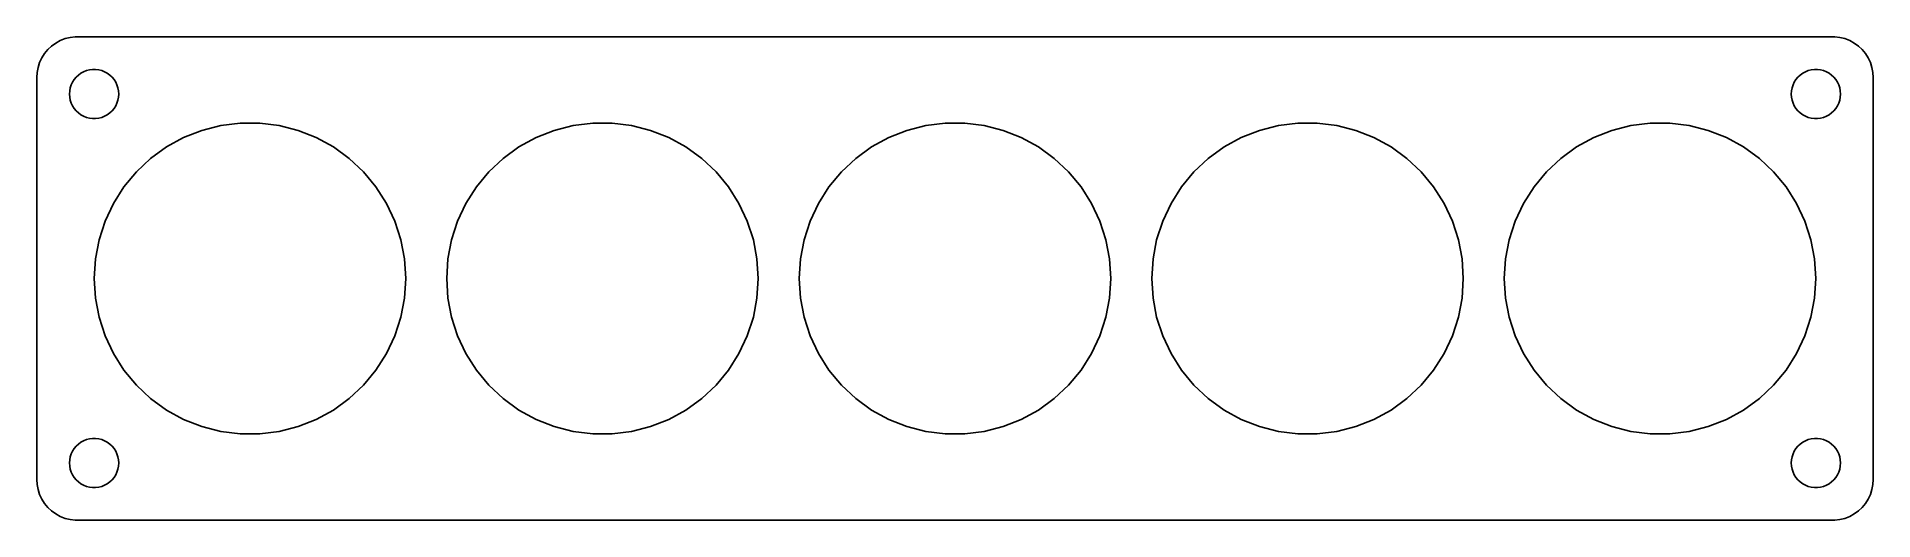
# Model space of a CAD drawing. Header units: metres. Extents: x -112 to 112, y -29 to 29.
import ezdxf

# ---------------------------------------------------------------- set-up
doc = ezdxf.new("R2010")
doc.units = ezdxf.units.M

msp = doc.modelspace()

# ---------------------------------------------------------------- linework, layer by layer
for p, q in [((-108.545, 29.2553), (-109.129, 29.0241)), ((-107.937, 29.4114), (-108.545, 29.2553)), ((-107.314, 29.4901), (-107.937, 29.4114)), ((107.314, 29.4901), (-107.314, 29.4901)), ((107.937, 29.4114), (107.314, 29.4901)), ((108.545, 29.2553), (107.937, 29.4114)), ((109.129, 29.0241), (108.545, 29.2553)), ((-111.382, 26.9088), (-111.649, 26.3406)), ((-111.045, 27.4389), (-111.382, 26.9088)), ((-110.645, 27.9227), (-111.045, 27.4389)), ((-110.187, 28.3526), (-110.645, 27.9227)), ((-109.679, 28.7216), (-110.187, 28.3526)), ((-109.129, 29.0241), (-109.679, 28.7216)), ((109.679, 28.7216), (109.129, 29.0241)), ((110.187, 28.3526), (109.679, 28.7216)), ((110.645, 27.9227), (110.187, 28.3526)), ((111.045, 27.4389), (110.645, 27.9227)), ((111.382, 26.9088), (111.045, 27.4389)), ((111.649, 26.3406), (111.382, 26.9088)), ((-111.961, 25.1267), (-112, 24.5)), ((-111.843, 25.7434), (-111.961, 25.1267)), ((-111.649, 26.3406), (-111.843, 25.7434)), ((-107.187, 24.5536), (-106.912, 24.8115)), ((-106.912, 24.8115), (-106.607, 25.033)), ((-106.607, 25.033), (-106.277, 25.2145)), ((-106.277, 25.2145), (-105.927, 25.3532)), ((-105.927, 25.3532), (-105.562, 25.4469)), ((-105.562, 25.4469), (-105.188, 25.4941)), ((-105.188, 25.4941), (-104.812, 25.4941)), ((-104.812, 25.4941), (-104.438, 25.4469)), ((-104.438, 25.4469), (-104.073, 25.3532)), ((-104.073, 25.3532), (-103.723, 25.2145)), ((-103.723, 25.2145), (-103.393, 25.033)), ((-103.393, 25.033), (-103.088, 24.8115)), ((-103.088, 24.8115), (-102.813, 24.5536)), ((102.813, 24.5536), (103.088, 24.8115)), ((103.088, 24.8115), (103.393, 25.033)), ((103.393, 25.033), (103.723, 25.2145)), ((103.723, 25.2145), (104.073, 25.3532)), ((104.073, 25.3532), (104.438, 25.4469)), ((104.438, 25.4469), (104.812, 25.4941)), ((104.812, 25.4941), (105.188, 25.4941)), ((105.188, 25.4941), (105.562, 25.4469)), ((105.562, 25.4469), (105.927, 25.3532)), ((105.927, 25.3532), (106.277, 25.2145)), ((106.277, 25.2145), (106.607, 25.033)), ((106.607, 25.033), (106.912, 24.8115)), ((106.912, 24.8115), (107.187, 24.5536)), ((111.843, 25.7434), (111.649, 26.3406)), ((111.961, 25.1267), (111.843, 25.7434)), ((112, 24.5), (111.961, 25.1267)), ((-112, 24.5), (-112, -24.5)), ((-108, 22.5), (-107.976, 22.876)), ((-107.976, 22.124), (-108, 22.5)), ((-107.976, 22.876), (-107.906, 23.2461)), ((-107.906, 23.2461), (-107.789, 23.6044)), ((-107.789, 23.6044), (-107.629, 23.9453)), ((-107.629, 23.9453), (-107.427, 24.2634)), ((-107.427, 24.2634), (-107.187, 24.5536)), ((-102.813, 24.5536), (-102.573, 24.2634)), ((-102.573, 24.2634), (-102.371, 23.9453)), ((-102.371, 23.9453), (-102.211, 23.6044)), ((-102.211, 23.6044), (-102.094, 23.2461)), ((-102.094, 23.2461), (-102.024, 22.876)), ((-102.024, 22.876), (-102, 22.5)), ((-102, 22.5), (-102.024, 22.124)), ((102, 22.5), (102.024, 22.876)), ((102.024, 22.124), (102, 22.5)), ((102.024, 22.876), (102.094, 23.2461)), ((102.094, 23.2461), (102.211, 23.6044)), ((102.211, 23.6044), (102.371, 23.9453)), ((102.371, 23.9453), (102.573, 24.2634)), ((102.573, 24.2634), (102.813, 24.5536)), ((107.187, 24.5536), (107.427, 24.2634)), ((107.427, 24.2634), (107.629, 23.9453)), ((107.629, 23.9453), (107.789, 23.6044)), ((107.789, 23.6044), (107.906, 23.2461)), ((107.906, 23.2461), (107.976, 22.876)), ((107.976, 22.876), (108, 22.5)), ((108, 22.5), (107.976, 22.124)), ((112, -24.5), (112, 24.5)), ((-107.906, 21.7539), (-107.976, 22.124)), ((-107.789, 21.3956), (-107.906, 21.7539)), ((-107.629, 21.0547), (-107.789, 21.3956)), ((-107.427, 20.7366), (-107.629, 21.0547)), ((-107.187, 20.4464), (-107.427, 20.7366)), ((-106.912, 20.1884), (-107.187, 20.4464)), ((-106.607, 19.967), (-106.912, 20.1884)), ((-103.088, 20.1884), (-103.393, 19.967)), ((-102.813, 20.4464), (-103.088, 20.1884)), ((-102.573, 20.7366), (-102.813, 20.4464)), ((-102.371, 21.0547), (-102.573, 20.7366)), ((-102.211, 21.3956), (-102.371, 21.0547)), ((-102.094, 21.7539), (-102.211, 21.3956)), ((-102.024, 22.124), (-102.094, 21.7539)), ((102.094, 21.7539), (102.024, 22.124)), ((102.211, 21.3956), (102.094, 21.7539)), ((102.371, 21.0547), (102.211, 21.3956)), ((102.573, 20.7366), (102.371, 21.0547)), ((102.813, 20.4464), (102.573, 20.7366)), ((103.088, 20.1884), (102.813, 20.4464)), ((103.393, 19.967), (103.088, 20.1884)), ((106.912, 20.1884), (106.607, 19.967)), ((107.187, 20.4464), (106.912, 20.1884)), ((107.427, 20.7366), (107.187, 20.4464)), ((107.629, 21.0547), (107.427, 20.7366)), ((107.789, 21.3956), (107.629, 21.0547)), ((107.906, 21.7539), (107.789, 21.3956)), ((107.976, 22.124), (107.906, 21.7539)), ((-106.277, 19.7855), (-106.607, 19.967)), ((-105.927, 19.6468), (-106.277, 19.7855)), ((-105.562, 19.5531), (-105.927, 19.6468)), ((-105.188, 19.5059), (-105.562, 19.5531)), ((-104.812, 19.5059), (-105.188, 19.5059)), ((-104.438, 19.5531), (-104.812, 19.5059)), ((-104.073, 19.6468), (-104.438, 19.5531)), ((-103.723, 19.7855), (-104.073, 19.6468)), ((-103.393, 19.967), (-103.723, 19.7855)), ((-94.0898, 17.1917), (-91.8713, 18.0701)), ((-91.8713, 18.0701), (-89.5602, 18.6635)), ((-89.5602, 18.6635), (-87.193, 18.9625)), ((-87.193, 18.9625), (-84.807, 18.9625)), ((-84.807, 18.9625), (-82.4398, 18.6635)), ((-82.4398, 18.6635), (-80.1287, 18.0701)), ((-80.1287, 18.0701), (-77.9102, 17.1917)), ((-51.0898, 17.1917), (-48.8713, 18.0701)), ((-48.8713, 18.0701), (-46.5602, 18.6635)), ((-46.5602, 18.6635), (-44.193, 18.9625)), ((-44.193, 18.9625), (-41.807, 18.9625)), ((-41.807, 18.9625), (-39.4397, 18.6635)), ((-39.4397, 18.6635), (-37.1287, 18.0701)), ((-37.1287, 18.0701), (-34.9102, 17.1917)), ((-8.0898, 17.1917), (-5.87132, 18.0701)), ((-5.87132, 18.0701), (-3.56024, 18.6635)), ((-3.56024, 18.6635), (-1.19301, 18.9625)), ((-1.19301, 18.9625), (1.19301, 18.9625)), ((1.19301, 18.9625), (3.56024, 18.6635)), ((3.56024, 18.6635), (5.87132, 18.0701)), ((5.87132, 18.0701), (8.0898, 17.1917)), ((34.9102, 17.1917), (37.1287, 18.0701)), ((37.1287, 18.0701), (39.4397, 18.6635)), ((39.4397, 18.6635), (41.807, 18.9625)), ((41.807, 18.9625), (44.193, 18.9625)), ((44.193, 18.9625), (46.5602, 18.6635)), ((46.5602, 18.6635), (48.8713, 18.0701)), ((48.8713, 18.0701), (51.0898, 17.1917)), ((77.9102, 17.1917), (80.1287, 18.0701)), ((80.1287, 18.0701), (82.4398, 18.6635)), ((82.4398, 18.6635), (84.807, 18.9625)), ((84.807, 18.9625), (87.193, 18.9625)), ((87.193, 18.9625), (89.5602, 18.6635)), ((89.5602, 18.6635), (91.8713, 18.0701)), ((91.8713, 18.0701), (94.0898, 17.1917)), ((103.723, 19.7855), (103.393, 19.967)), ((104.073, 19.6468), (103.723, 19.7855)), ((104.438, 19.5531), (104.073, 19.6468)), ((104.812, 19.5059), (104.438, 19.5531)), ((105.188, 19.5059), (104.812, 19.5059)), ((105.562, 19.5531), (105.188, 19.5059)), ((105.927, 19.6468), (105.562, 19.5531)), ((106.277, 19.7855), (105.927, 19.6468)), ((106.607, 19.967), (106.277, 19.7855)), ((-98.1111, 14.6397), (-96.1807, 16.0422)), ((-96.1807, 16.0422), (-94.0898, 17.1917)), ((-77.9102, 17.1917), (-75.8193, 16.0422)), ((-75.8193, 16.0422), (-73.8889, 14.6397)), ((-55.1111, 14.6397), (-53.1807, 16.0422)), ((-53.1807, 16.0422), (-51.0898, 17.1917)), ((-34.9102, 17.1917), (-32.8193, 16.0422)), ((-32.8193, 16.0422), (-30.8889, 14.6397)), ((-12.1111, 14.6397), (-10.1807, 16.0422)), ((-10.1807, 16.0422), (-8.0898, 17.1917)), ((8.0898, 17.1917), (10.1807, 16.0422)), ((10.1807, 16.0422), (12.1111, 14.6397)), ((30.8889, 14.6397), (32.8193, 16.0422)), ((32.8193, 16.0422), (34.9102, 17.1917)), ((51.0898, 17.1917), (53.1807, 16.0422)), ((53.1807, 16.0422), (55.1111, 14.6397)), ((73.8889, 14.6397), (75.8193, 16.0422)), ((75.8193, 16.0422), (77.9102, 17.1917)), ((94.0898, 17.1917), (96.1807, 16.0422)), ((96.1807, 16.0422), (98.1111, 14.6397)), ((-99.8504, 13.0064), (-98.1111, 14.6397)), ((-73.8889, 14.6397), (-72.1496, 13.0064)), ((-56.8504, 13.0064), (-55.1111, 14.6397)), ((-30.8889, 14.6397), (-29.1496, 13.0064)), ((-13.8504, 13.0064), (-12.1111, 14.6397)), ((12.1111, 14.6397), (13.8504, 13.0064)), ((29.1496, 13.0064), (30.8889, 14.6397)), ((55.1111, 14.6397), (56.8504, 13.0064)), ((72.1496, 13.0064), (73.8889, 14.6397)), ((98.1111, 14.6397), (99.8504, 13.0064)), ((-101.371, 11.1679), (-99.8504, 13.0064)), ((-72.1496, 13.0064), (-70.6287, 11.1679)), ((-58.3713, 11.1679), (-56.8504, 13.0064)), ((-29.1496, 13.0064), (-27.6287, 11.1679)), ((-15.3713, 11.1679), (-13.8504, 13.0064)), ((13.8504, 13.0064), (15.3713, 11.1679)), ((27.6287, 11.1679), (29.1496, 13.0064)), ((56.8504, 13.0064), (58.3713, 11.1679)), ((70.6287, 11.1679), (72.1496, 13.0064)), ((99.8504, 13.0064), (101.371, 11.1679)), ((-103.666, 6.99435), (-102.65, 9.15331)), ((-102.65, 9.15331), (-101.371, 11.1679)), ((-70.6287, 11.1679), (-69.3502, 9.15331)), ((-69.3502, 9.15331), (-68.3342, 6.99435)), ((-60.6657, 6.99435), (-59.6498, 9.15331)), ((-59.6498, 9.15331), (-58.3713, 11.1679)), ((-27.6287, 11.1679), (-26.3502, 9.15331)), ((-26.3502, 9.15331), (-25.3342, 6.99435)), ((-17.6657, 6.99435), (-16.6498, 9.15331)), ((-16.6498, 9.15331), (-15.3713, 11.1679)), ((15.3713, 11.1679), (16.6498, 9.15331)), ((16.6498, 9.15331), (17.6657, 6.99435)), ((25.3342, 6.99435), (26.3502, 9.15331)), ((26.3502, 9.15331), (27.6287, 11.1679)), ((58.3713, 11.1679), (59.6498, 9.15331)), ((59.6498, 9.15331), (60.6657, 6.99435)), ((68.3342, 6.99435), (69.3502, 9.15331)), ((69.3502, 9.15331), (70.6287, 11.1679)), ((101.371, 11.1679), (102.65, 9.15331)), ((102.65, 9.15331), (103.666, 6.99435)), ((-104.403, 4.7251), (-103.666, 6.99435)), ((-68.3342, 6.99435), (-67.5969, 4.7251)), ((-61.4031, 4.7251), (-60.6657, 6.99435)), ((-25.3342, 6.99435), (-24.5969, 4.7251)), ((-18.4031, 4.7251), (-17.6657, 6.99435)), ((17.6657, 6.99435), (18.4031, 4.7251)), ((24.5969, 4.7251), (25.3342, 6.99435)), ((60.6657, 6.99435), (61.4031, 4.7251)), ((67.5969, 4.7251), (68.3342, 6.99435)), ((103.666, 6.99435), (104.403, 4.7251)), ((-104.85, 2.38132), (-104.403, 4.7251)), ((-67.5969, 4.7251), (-67.1498, 2.38132)), ((-61.8502, 2.38132), (-61.4031, 4.7251)), ((-24.5969, 4.7251), (-24.1498, 2.38132)), ((-18.8502, 2.38132), (-18.4031, 4.7251)), ((18.4031, 4.7251), (18.8502, 2.38132)), ((24.1498, 2.38132), (24.5969, 4.7251)), ((61.4031, 4.7251), (61.8502, 2.38132)), ((67.1498, 2.38132), (67.5969, 4.7251)), ((104.403, 4.7251), (104.85, 2.38132)), ((-105, 0), (-104.85, 2.38132)), ((-67.1498, 2.38132), (-67, 0)), ((-62, 0), (-61.8502, 2.38132)), ((-24.1498, 2.38132), (-24, 0)), ((-19, 0), (-18.8502, 2.38132)), ((18.8502, 2.38132), (19, 0)), ((24, 0), (24.1498, 2.38132)), ((61.8502, 2.38132), (62, 0)), ((67, 0), (67.1498, 2.38132)), ((104.85, 2.38132), (105, 0)), ((-104.85, -2.38132), (-105, 0)), ((-67, 0), (-67.1498, -2.38132)), ((-61.8502, -2.38132), (-62, 0)), ((-24, 0), (-24.1498, -2.38132)), ((-18.8502, -2.38132), (-19, 0)), ((19, 0), (18.8502, -2.38132)), ((24.1498, -2.38132), (24, 0)), ((62, 0), (61.8502, -2.38132)), ((67.1498, -2.38132), (67, 0)), ((105, 0), (104.85, -2.38132)), ((-104.403, -4.7251), (-104.85, -2.38132)), ((-67.1498, -2.38132), (-67.5969, -4.7251)), ((-61.4031, -4.7251), (-61.8502, -2.38132)), ((-24.1498, -2.38132), (-24.5969, -4.7251)), ((-18.4031, -4.7251), (-18.8502, -2.38132)), ((18.8502, -2.38132), (18.4031, -4.7251)), ((24.5969, -4.7251), (24.1498, -2.38132)), ((61.8502, -2.38132), (61.4031, -4.7251)), ((67.5969, -4.7251), (67.1498, -2.38132)), ((104.85, -2.38132), (104.403, -4.7251)), ((-103.666, -6.99435), (-104.403, -4.7251)), ((-67.5969, -4.7251), (-68.3342, -6.99435)), ((-60.6657, -6.99435), (-61.4031, -4.7251)), ((-24.5969, -4.7251), (-25.3342, -6.99435)), ((-17.6657, -6.99435), (-18.4031, -4.7251)), ((18.4031, -4.7251), (17.6657, -6.99435)), ((25.3342, -6.99435), (24.5969, -4.7251)), ((61.4031, -4.7251), (60.6657, -6.99435)), ((68.3342, -6.99435), (67.5969, -4.7251)), ((104.403, -4.7251), (103.666, -6.99435)), ((-102.65, -9.15331), (-103.666, -6.99435)), ((-68.3342, -6.99435), (-69.3502, -9.15331)), ((-59.6498, -9.15331), (-60.6657, -6.99435)), ((-25.3342, -6.99435), (-26.3502, -9.15331)), ((-16.6498, -9.15331), (-17.6657, -6.99435)), ((17.6657, -6.99435), (16.6498, -9.15331)), ((26.3502, -9.15331), (25.3342, -6.99435)), ((60.6657, -6.99435), (59.6498, -9.15331)), ((69.3502, -9.15331), (68.3342, -6.99435)), ((103.666, -6.99435), (102.65, -9.15331)), ((-101.371, -11.1679), (-102.65, -9.15331)), ((-99.8504, -13.0064), (-101.371, -11.1679)), ((-70.6287, -11.1679), (-72.1496, -13.0064)), ((-69.3502, -9.15331), (-70.6287, -11.1679)), ((-58.3713, -11.1679), (-59.6498, -9.15331)), ((-56.8504, -13.0064), (-58.3713, -11.1679)), ((-27.6287, -11.1679), (-29.1496, -13.0064)), ((-26.3502, -9.15331), (-27.6287, -11.1679)), ((-15.3713, -11.1679), (-16.6498, -9.15331)), ((-13.8504, -13.0064), (-15.3713, -11.1679)), ((15.3713, -11.1679), (13.8504, -13.0064)), ((16.6498, -9.15331), (15.3713, -11.1679)), ((27.6287, -11.1679), (26.3502, -9.15331)), ((29.1496, -13.0064), (27.6287, -11.1679)), ((58.3713, -11.1679), (56.8504, -13.0064)), ((59.6498, -9.15331), (58.3713, -11.1679)), ((70.6287, -11.1679), (69.3502, -9.15331)), ((72.1496, -13.0064), (70.6287, -11.1679)), ((101.371, -11.1679), (99.8504, -13.0064)), ((102.65, -9.15331), (101.371, -11.1679)), ((-98.1111, -14.6397), (-99.8504, -13.0064)), ((-72.1496, -13.0064), (-73.8889, -14.6397)), ((-55.1111, -14.6397), (-56.8504, -13.0064)), ((-29.1496, -13.0064), (-30.8889, -14.6397)), ((-12.1111, -14.6397), (-13.8504, -13.0064)), ((13.8504, -13.0064), (12.1111, -14.6397)), ((30.8889, -14.6397), (29.1496, -13.0064)), ((56.8504, -13.0064), (55.1111, -14.6397)), ((73.8889, -14.6397), (72.1496, -13.0064)), ((99.8504, -13.0064), (98.1111, -14.6397)), ((-96.1807, -16.0422), (-98.1111, -14.6397)), ((-73.8889, -14.6397), (-75.8193, -16.0422)), ((-53.1807, -16.0422), (-55.1111, -14.6397)), ((-30.8889, -14.6397), (-32.8193, -16.0422)), ((-10.1807, -16.0422), (-12.1111, -14.6397)), ((12.1111, -14.6397), (10.1807, -16.0422)), ((32.8193, -16.0422), (30.8889, -14.6397)), ((55.1111, -14.6397), (53.1807, -16.0422)), ((75.8193, -16.0422), (73.8889, -14.6397)), ((98.1111, -14.6397), (96.1807, -16.0422)), ((-94.0898, -17.1917), (-96.1807, -16.0422)), ((-91.8713, -18.0701), (-94.0898, -17.1917)), ((-77.9102, -17.1917), (-80.1287, -18.0701)), ((-75.8193, -16.0422), (-77.9102, -17.1917)), ((-51.0898, -17.1917), (-53.1807, -16.0422)), ((-48.8713, -18.0701), (-51.0898, -17.1917)), ((-34.9102, -17.1917), (-37.1287, -18.0701)), ((-32.8193, -16.0422), (-34.9102, -17.1917)), ((-8.0898, -17.1917), (-10.1807, -16.0422)), ((-5.87132, -18.0701), (-8.0898, -17.1917)), ((8.0898, -17.1917), (5.87132, -18.0701)), ((10.1807, -16.0422), (8.0898, -17.1917)), ((34.9102, -17.1917), (32.8193, -16.0422)), ((37.1287, -18.0701), (34.9102, -17.1917)), ((51.0898, -17.1917), (48.8713, -18.0701)), ((53.1807, -16.0422), (51.0898, -17.1917)), ((77.9102, -17.1917), (75.8193, -16.0422)), ((80.1287, -18.0701), (77.9102, -17.1917)), ((94.0898, -17.1917), (91.8713, -18.0701)), ((96.1807, -16.0422), (94.0898, -17.1917)), ((-106.912, -20.1884), (-106.607, -19.967)), ((-106.607, -19.967), (-106.277, -19.7855)), ((-106.277, -19.7855), (-105.927, -19.6468)), ((-105.927, -19.6468), (-105.562, -19.5531)), ((-105.562, -19.5531), (-105.188, -19.5059)), ((-105.188, -19.5059), (-104.812, -19.5059)), ((-104.812, -19.5059), (-104.438, -19.5531)), ((-104.438, -19.5531), (-104.073, -19.6468)), ((-104.073, -19.6468), (-103.723, -19.7855)), ((-103.723, -19.7855), (-103.393, -19.967)), ((-103.393, -19.967), (-103.088, -20.1884)), ((-89.5602, -18.6635), (-91.8713, -18.0701)), ((-87.193, -18.9625), (-89.5602, -18.6635)), ((-84.807, -18.9625), (-87.193, -18.9625)), ((-82.4398, -18.6635), (-84.807, -18.9625)), ((-80.1287, -18.0701), (-82.4398, -18.6635)), ((-46.5602, -18.6635), (-48.8713, -18.0701)), ((-44.193, -18.9625), (-46.5602, -18.6635)), ((-41.807, -18.9625), (-44.193, -18.9625)), ((-39.4397, -18.6635), (-41.807, -18.9625)), ((-37.1287, -18.0701), (-39.4397, -18.6635)), ((-3.56024, -18.6635), (-5.87132, -18.0701)), ((-1.19301, -18.9625), (-3.56024, -18.6635)), ((1.19301, -18.9625), (-1.19301, -18.9625)), ((3.56024, -18.6635), (1.19301, -18.9625)), ((5.87132, -18.0701), (3.56024, -18.6635)), ((39.4397, -18.6635), (37.1287, -18.0701)), ((41.807, -18.9625), (39.4397, -18.6635)), ((44.193, -18.9625), (41.807, -18.9625)), ((46.5602, -18.6635), (44.193, -18.9625)), ((48.8713, -18.0701), (46.5602, -18.6635)), ((82.4398, -18.6635), (80.1287, -18.0701)), ((84.807, -18.9625), (82.4398, -18.6635)), ((87.193, -18.9625), (84.807, -18.9625)), ((89.5602, -18.6635), (87.193, -18.9625)), ((91.8713, -18.0701), (89.5602, -18.6635)), ((103.088, -20.1884), (103.393, -19.967)), ((103.393, -19.967), (103.723, -19.7855)), ((103.723, -19.7855), (104.073, -19.6468)), ((104.073, -19.6468), (104.438, -19.5531)), ((104.438, -19.5531), (104.812, -19.5059)), ((104.812, -19.5059), (105.188, -19.5059)), ((105.188, -19.5059), (105.562, -19.5531)), ((105.562, -19.5531), (105.927, -19.6468)), ((105.927, -19.6468), (106.277, -19.7855)), ((106.277, -19.7855), (106.607, -19.967)), ((106.607, -19.967), (106.912, -20.1884)), ((-108, -22.5), (-107.976, -22.124)), ((-107.976, -22.124), (-107.906, -21.7539)), ((-107.906, -21.7539), (-107.789, -21.3956)), ((-107.789, -21.3956), (-107.629, -21.0547)), ((-107.629, -21.0547), (-107.427, -20.7366)), ((-107.427, -20.7366), (-107.187, -20.4464)), ((-107.187, -20.4464), (-106.912, -20.1884)), ((-103.088, -20.1884), (-102.813, -20.4464)), ((-102.813, -20.4464), (-102.573, -20.7366)), ((-102.573, -20.7366), (-102.371, -21.0547)), ((-102.371, -21.0547), (-102.211, -21.3956)), ((-102.211, -21.3956), (-102.094, -21.7539)), ((-102.094, -21.7539), (-102.024, -22.124)), ((-102.024, -22.124), (-102, -22.5)), ((102, -22.5), (102.024, -22.124)), ((102.024, -22.124), (102.094, -21.7539)), ((102.094, -21.7539), (102.211, -21.3956)), ((102.211, -21.3956), (102.371, -21.0547)), ((102.371, -21.0547), (102.573, -20.7366)), ((102.573, -20.7366), (102.813, -20.4464)), ((102.813, -20.4464), (103.088, -20.1884)), ((106.912, -20.1884), (107.187, -20.4464)), ((107.187, -20.4464), (107.427, -20.7366)), ((107.427, -20.7366), (107.629, -21.0547)), ((107.629, -21.0547), (107.789, -21.3956)), ((107.789, -21.3956), (107.906, -21.7539)), ((107.906, -21.7539), (107.976, -22.124)), ((107.976, -22.124), (108, -22.5)), ((-112, -24.5), (-111.961, -25.1267)), ((-107.976, -22.876), (-108, -22.5)), ((-107.906, -23.2461), (-107.976, -22.876)), ((-107.789, -23.6044), (-107.906, -23.2461)), ((-107.629, -23.9453), (-107.789, -23.6044)), ((-107.427, -24.2634), (-107.629, -23.9453)), ((-107.187, -24.5536), (-107.427, -24.2634)), ((-106.912, -24.8115), (-107.187, -24.5536)), ((-102.813, -24.5536), (-103.088, -24.8115)), ((-102.573, -24.2634), (-102.813, -24.5536)), ((-102.371, -23.9453), (-102.573, -24.2634)), ((-102.211, -23.6044), (-102.371, -23.9453)), ((-102.094, -23.2461), (-102.211, -23.6044)), ((-102.024, -22.876), (-102.094, -23.2461)), ((-102, -22.5), (-102.024, -22.876)), ((102.024, -22.876), (102, -22.5)), ((102.094, -23.2461), (102.024, -22.876)), ((102.211, -23.6044), (102.094, -23.2461)), ((102.371, -23.9453), (102.211, -23.6044)), ((102.573, -24.2634), (102.371, -23.9453)), ((102.813, -24.5536), (102.573, -24.2634)), ((103.088, -24.8115), (102.813, -24.5536)), ((107.187, -24.5536), (106.912, -24.8115)), ((107.427, -24.2634), (107.187, -24.5536)), ((107.629, -23.9453), (107.427, -24.2634)), ((107.789, -23.6044), (107.629, -23.9453)), ((107.906, -23.2461), (107.789, -23.6044)), ((107.976, -22.876), (107.906, -23.2461)), ((108, -22.5), (107.976, -22.876)), ((111.961, -25.1267), (112, -24.5)), ((-111.961, -25.1267), (-111.843, -25.7434)), ((-111.843, -25.7434), (-111.649, -26.3406)), ((-111.649, -26.3406), (-111.382, -26.9088)), ((-106.607, -25.033), (-106.912, -24.8115)), ((-106.277, -25.2145), (-106.607, -25.033)), ((-105.927, -25.3532), (-106.277, -25.2145)), ((-105.562, -25.4469), (-105.927, -25.3532)), ((-105.188, -25.4941), (-105.562, -25.4469)), ((-104.812, -25.4941), (-105.188, -25.4941)), ((-104.438, -25.4469), (-104.812, -25.4941)), ((-104.073, -25.3532), (-104.438, -25.4469)), ((-103.723, -25.2145), (-104.073, -25.3532)), ((-103.393, -25.033), (-103.723, -25.2145)), ((-103.088, -24.8115), (-103.393, -25.033)), ((103.393, -25.033), (103.088, -24.8115)), ((103.723, -25.2145), (103.393, -25.033)), ((104.073, -25.3532), (103.723, -25.2145)), ((104.438, -25.4469), (104.073, -25.3532)), ((104.812, -25.4941), (104.438, -25.4469)), ((105.188, -25.4941), (104.812, -25.4941)), ((105.562, -25.4469), (105.188, -25.4941)), ((105.927, -25.3532), (105.562, -25.4469)), ((106.277, -25.2145), (105.927, -25.3532)), ((106.607, -25.033), (106.277, -25.2145)), ((106.912, -24.8115), (106.607, -25.033)), ((111.382, -26.9088), (111.649, -26.3406)), ((111.649, -26.3406), (111.843, -25.7434)), ((111.843, -25.7434), (111.961, -25.1267)), ((-111.382, -26.9088), (-111.045, -27.4389)), ((-111.045, -27.4389), (-110.645, -27.9227)), ((-110.645, -27.9227), (-110.187, -28.3526)), ((-110.187, -28.3526), (-109.679, -28.7216)), ((-109.679, -28.7216), (-109.129, -29.0241)), ((-109.129, -29.0241), (-108.545, -29.2553)), ((108.545, -29.2553), (109.129, -29.0241)), ((109.129, -29.0241), (109.679, -28.7216)), ((109.679, -28.7216), (110.187, -28.3526)), ((110.187, -28.3526), (110.645, -27.9227)), ((110.645, -27.9227), (111.045, -27.4389)), ((111.045, -27.4389), (111.382, -26.9088)), ((-108.545, -29.2553), (-107.937, -29.4114)), ((-107.937, -29.4114), (-107.314, -29.4901)), ((-107.314, -29.4901), (107.314, -29.4901)), ((107.314, -29.4901), (107.937, -29.4114)), ((107.937, -29.4114), (108.545, -29.2553))]:
    msp.add_line(p, q)

doc.saveas('drawing.dxf')
